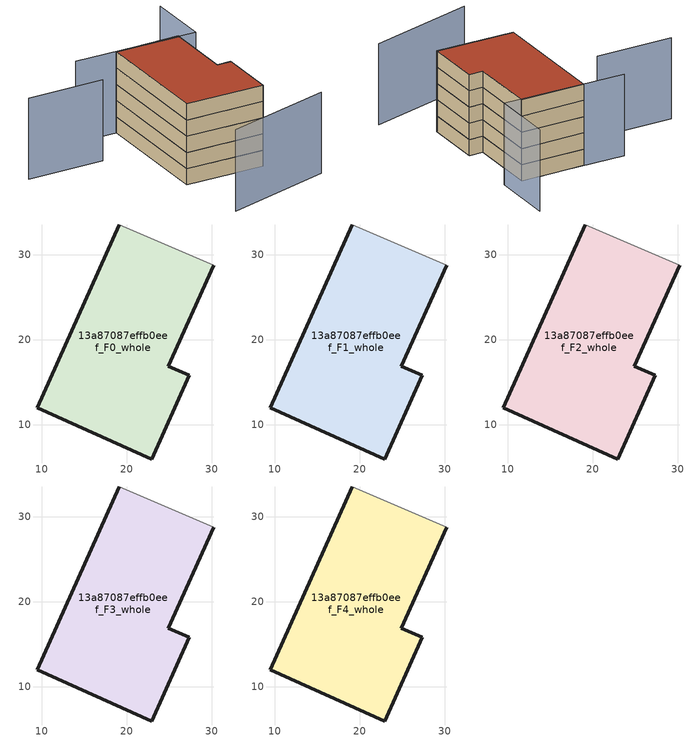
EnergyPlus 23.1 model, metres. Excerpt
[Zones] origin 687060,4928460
13a87087effb0eef_F0_whole
 floor ground (EU_floor_Construction): 22.93,5.95 27.34,15.81 24.92,16.89 30.23,28.76 19.11,33.52 9.48,11.96 z0
 wall outside (EU_wall_Construction): 30.23,28.76 24.92,16.89 27.34,15.81 22.93,5.95 9.48,11.96 19.11,33.52 z0:3
 wall adiabatic (EU_wall_Construction): 19.11,33.52 30.23,28.76 z0:3
13a87087effb0eef_F1_whole
 floor to 13a87087effb0eef_F0_whole (EU_floor_Construction): 22.93,5.95 27.34,15.81 24.92,16.89 30.23,28.76 19.11,33.52 9.48,11.96 z3
 wall outside (EU_wall_Construction): 30.23,28.76 24.92,16.89 27.34,15.81 22.93,5.95 9.48,11.96 19.11,33.52 z3:6
 wall adiabatic (EU_wall_Construction): 19.11,33.52 30.23,28.76 z3:6
13a87087effb0eef_F2_whole
 floor to 13a87087effb0eef_F1_whole (EU_floor_Construction): 22.93,5.95 27.34,15.81 24.92,16.89 30.23,28.76 19.11,33.52 9.48,11.96 z6
 wall outside (EU_wall_Construction): 30.23,28.76 24.92,16.89 27.34,15.81 22.93,5.95 9.48,11.96 19.11,33.52 z6:9
 wall adiabatic (EU_wall_Construction): 19.11,33.52 30.23,28.76 z6:9
13a87087effb0eef_F3_whole
 floor to 13a87087effb0eef_F2_whole (EU_floor_Construction): 22.93,5.95 27.34,15.81 24.92,16.89 30.23,28.76 19.11,33.52 9.48,11.96 z9
 wall outside (EU_wall_Construction): 30.23,28.76 24.92,16.89 27.34,15.81 22.93,5.95 9.48,11.96 19.11,33.52 z9:12
 wall adiabatic (EU_wall_Construction): 19.11,33.52 30.23,28.76 z9:12
13a87087effb0eef_F4_whole
 floor to 13a87087effb0eef_F3_whole (EU_floor_Construction): 22.93,5.95 27.34,15.81 24.92,16.89 30.23,28.76 19.11,33.52 9.48,11.96 z12
 wall outside (EU_wall_Construction): 30.23,28.76 24.92,16.89 27.34,15.81 22.93,5.95 9.48,11.96 19.11,33.52 z12:15
 wall adiabatic (EU_wall_Construction): 19.11,33.52 30.23,28.76 z12:15
 roof outside (EU_roof_Construction): 30.23,28.76 24.92,16.89 27.34,15.81 22.93,5.95 9.48,11.96 19.11,33.52 z15
shading: 6.04,-0.69 26.36,-3.56 / 37.97,38.11 33.03,27.21 / 33.03,27.21 12.07,36.71 / 8.86,28.89 -4.2,34.64 z0:15
[Building]
EU S2 Campaign: North Axis=0; Terrain=City; Solar Distribution=FullExterior
[Site:Location]
Bologna: Latitude=44.5; Longitude=11.25; Time Zone=1; Elevation=37
[SizingPeriod:WeatherFileDays]
AnnualSizingPeriod: Begin Month=1; Begin Day of Month=1; End Month=12; End Day of Month=31; Day of Week for Start Day=Monday; Use Weather File Daylight Saving Period=No; Use Weather File Rain and Snow Indicators=No
[MATERIAL]
EU_InternalMass_Material: Roughness=MediumRough; Thickness=0.1; Conductivity=1; Density=1800; Specific Heat=900; Thermal Absorptance=0.9; Solar Absorptance=0.7; Visible Absorptance=0.7
[MATERIAL:NOMASS] Roughness=MediumRough; Thermal Absorptance=0.9; Solar Absorptance=0.7; Visible Absorptance=0.7
Name | Thermal Resistance
EU_wall_NoMass | 0.905828
EU_roof_NoMass | 0.37593
EU_floor_NoMass | 0.67114
[CONSTRUCTION]
EU_wall_Construction: EU_wall_NoMass
EU_roof_Construction: EU_roof_NoMass
EU_floor_Construction: EU_floor_NoMass
EU_InternalMass_Construction: EU_InternalMass_Material
[ZONE] Type=1; Multiplier=1; Ceiling Height=autocalculate; Floor Area=autocalculate; Part of Total Floor Area=Yes
Name | Volume
13a87087effb0eef_F0_whole | 945.604
13a87087effb0eef_F1_whole; 13a87087effb0eef_F2_whole; 13a87087effb0eef_F3_whole; 13a87087effb0eef_F4_whole | 945.606
[INTERNALMASS] Construction=EU_InternalMass_Construction; Surface Area=315.202
Name | Zone or ZoneList
13a87087effb0eef_F0_whole_EU_InternalMass | 13a87087effb0eef_F0_whole
13a87087effb0eef_F1_whole_EU_InternalMass | 13a87087effb0eef_F1_whole
13a87087effb0eef_F2_whole_EU_InternalMass | 13a87087effb0eef_F2_whole
13a87087effb0eef_F3_whole_EU_InternalMass | 13a87087effb0eef_F3_whole
13a87087effb0eef_F4_whole_EU_InternalMass | 13a87087effb0eef_F4_whole
[OTHEREQUIPMENT] Fuel Type=Electricity; Design Level Calculation Method=Watts/Area; Power per Zone Floor Area=1; Fraction Latent=0; Fraction Radiant=0; Fraction Lost=0; Carbon Dioxide Generation Rate=0; EndUse Subcategory=EU_Step8_InternalGains
Name | Zone or ZoneList or Space or SpaceList | Schedule
EU_Step8_InternalGain_13a87087effb0eef_F0_whole_f000 | 13a87087effb0eef_F0_whole | EU_Step8_GainSchedule_13a87087effb0eef_F0_whole_f000
EU_Step8_InternalGain_13a87087effb0eef_F1_whole_f000 | 13a87087effb0eef_F1_whole | EU_Step8_GainSchedule_13a87087effb0eef_F1_whole_f000
EU_Step8_InternalGain_13a87087effb0eef_F2_whole_f000 | 13a87087effb0eef_F2_whole | EU_Step8_GainSchedule_13a87087effb0eef_F2_whole_f000
EU_Step8_InternalGain_13a87087effb0eef_F3_whole_f000 | 13a87087effb0eef_F3_whole | EU_Step8_GainSchedule_13a87087effb0eef_F3_whole_f000
EU_Step8_InternalGain_13a87087effb0eef_F4_whole_f000 | 13a87087effb0eef_F4_whole | EU_Step8_GainSchedule_13a87087effb0eef_F4_whole_f000
[ZONEVENTILATION:DESIGNFLOWRATE] Schedule=EU_AlwaysOn; Design Flow Rate Calculation Method=AirChanges/Hour; Air Changes per Hour=0.73129; Ventilation Type=Natural; Fan Pressure Rise=0; Fan Total Efficiency=1; Constant Term Coefficient=1; Temperature Term Coefficient=0; Velocity Term Coefficient=0; Velocity Squared Term Coefficient=0; Minimum Indoor Temperature=-100; Maximum Indoor Temperature=100; Delta Temperature=-100; Minimum Outdoor Temperature=-100; Maximum Outdoor Temperature=100; Maximum Wind Speed=40
Name | Zone or ZoneList or Space or SpaceList
EU_ConstantAir_13a87087effb0eef_F0_whole | 13a87087effb0eef_F0_whole
EU_ConstantAir_13a87087effb0eef_F1_whole | 13a87087effb0eef_F1_whole
EU_ConstantAir_13a87087effb0eef_F2_whole | 13a87087effb0eef_F2_whole
EU_ConstantAir_13a87087effb0eef_F3_whole | 13a87087effb0eef_F3_whole
EU_ConstantAir_13a87087effb0eef_F4_whole | 13a87087effb0eef_F4_whole
[HVACTEMPLATE:THERMOSTAT] Constant Heating Setpoint=20; Constant Cooling Setpoint=50
EU_HeatOnly_13a87087effb0eef_F0_whole; EU_HeatOnly_13a87087effb0eef_F1_whole; EU_HeatOnly_13a87087effb0eef_F2_whole; EU_HeatOnly_13a87087effb0eef_F3_whole; EU_HeatOnly_13a87087effb0eef_F4_whole
[HVACTEMPLATE:ZONE:IDEALLOADSAIRSYSTEM] System Availability Schedule=EU_AlwaysOn; Maximum Heating Supply Air Temperature=50; Minimum Cooling Supply Air Temperature=13; Maximum Heating Supply Air Humidity Ratio=0.0156; Minimum Cooling Supply Air Humidity Ratio=0.0077; Heating Limit=NoLimit; Cooling Limit=NoLimit; Heating Availability Schedule=EU_AlwaysOn; Cooling Availability Schedule=EU_CoolingOff; Dehumidification Control Type=ConstantSensibleHeatRatio; Cooling Sensible Heat Ratio=0.7; Dehumidification Setpoint=60; Humidification Control Type=None; Humidification Setpoint=30; Outdoor Air Method=None; Outdoor Air Flow Rate per Person=0.00944; Outdoor Air Flow Rate per Zone Floor Area=0; Outdoor Air Flow Rate per Zone=0; Demand Controlled Ventilation Type=None; Outdoor Air Economizer Type=NoEconomizer; Heat Recovery Type=None; Sensible Heat Recovery Effectiveness=0.7; Latent Heat Recovery Effectiveness=0.65
Name | Template Thermostat
13a87087effb0eef_F0_whole | EU_HeatOnly_13a87087effb0eef_F0_whole
13a87087effb0eef_F1_whole | EU_HeatOnly_13a87087effb0eef_F1_whole
13a87087effb0eef_F2_whole | EU_HeatOnly_13a87087effb0eef_F2_whole
13a87087effb0eef_F3_whole | EU_HeatOnly_13a87087effb0eef_F3_whole
13a87087effb0eef_F4_whole | EU_HeatOnly_13a87087effb0eef_F4_whole
[SIZING:ZONE] Zone Cooling Design Supply Air Temperature Input Method=SupplyAirTemperature; Zone Cooling Design Supply Air Temperature=13; Zone Heating Design Supply Air Temperature Input Method=SupplyAirTemperature; Zone Heating Design Supply Air Temperature=50; Zone Cooling Design Supply Air Humidity Ratio=0.008; Zone Heating Design Supply Air Humidity Ratio=0.008; Cooling Design Air Flow Method=DesignDay; Cooling Design Air Flow Rate=0; Cooling Minimum Air Flow per Zone Floor Area=0.000762; Cooling Minimum Air Flow=0; Cooling Minimum Air Flow Fraction=0.2; Heating Design Air Flow Method=DesignDay; Heating Design Air Flow Rate=0; Heating Maximum Air Flow per Zone Floor Area=0.002032; Heating Maximum Air Flow=0.141576; Heating Maximum Air Flow Fraction=0.3; Account for Dedicated Outdoor Air System=No; Dedicated Outdoor Air System Control Strategy=NeutralSupplyAir; Dedicated Outdoor Air Low Setpoint Temperature for Design=autosize; Dedicated Outdoor Air High Setpoint Temperature for Design=autosize; Zone Load Sizing Method=Sensible Load Only No Latent Load; Zone Latent Cooling Design Supply Air Humidity Ratio Input Method=HumidityRatioDifference; Zone Cooling Design Supply Air Humidity Ratio Difference=0.005; Zone Latent Heating Design Supply Air Humidity Ratio Input Method=HumidityRatioDifference; Zone Humidification Design Supply Air Humidity Ratio Difference=0.005
13a87087effb0eef_F0_whole; 13a87087effb0eef_F1_whole; 13a87087effb0eef_F2_whole; 13a87087effb0eef_F3_whole; 13a87087effb0eef_F4_whole
[SCHEDULE:CONSTANT]
Name | Hourly Value
EU_AlwaysOn | 1
EU_CoolingOff | 0
[SCHEDULE:FILE] Column Number=1; Rows to Skip at Top=0; Number of Hours of Data=8760; Column Separator=Comma; Interpolate to Timestep=No; Minutes per Item=60; Adjust Schedule for Daylight Savings=Yes
Name | File
EU_Step8_GainSchedule_13a87087effb0eef_F0_whole_f000 | ../../schedules/13a87087effb0eef/13a87087effb0eef_F0_whole_f000_gain.csv
EU_Step8_GainSchedule_13a87087effb0eef_F1_whole_f000 | ../../schedules/13a87087effb0eef/13a87087effb0eef_F1_whole_f000_gain.csv
EU_Step8_GainSchedule_13a87087effb0eef_F2_whole_f000 | ../../schedules/13a87087effb0eef/13a87087effb0eef_F2_whole_f000_gain.csv
EU_Step8_GainSchedule_13a87087effb0eef_F3_whole_f000 | ../../schedules/13a87087effb0eef/13a87087effb0eef_F3_whole_f000_gain.csv
EU_Step8_GainSchedule_13a87087effb0eef_F4_whole_f000 | ../../schedules/13a87087effb0eef/13a87087effb0eef_F4_whole_f000_gain.csv
